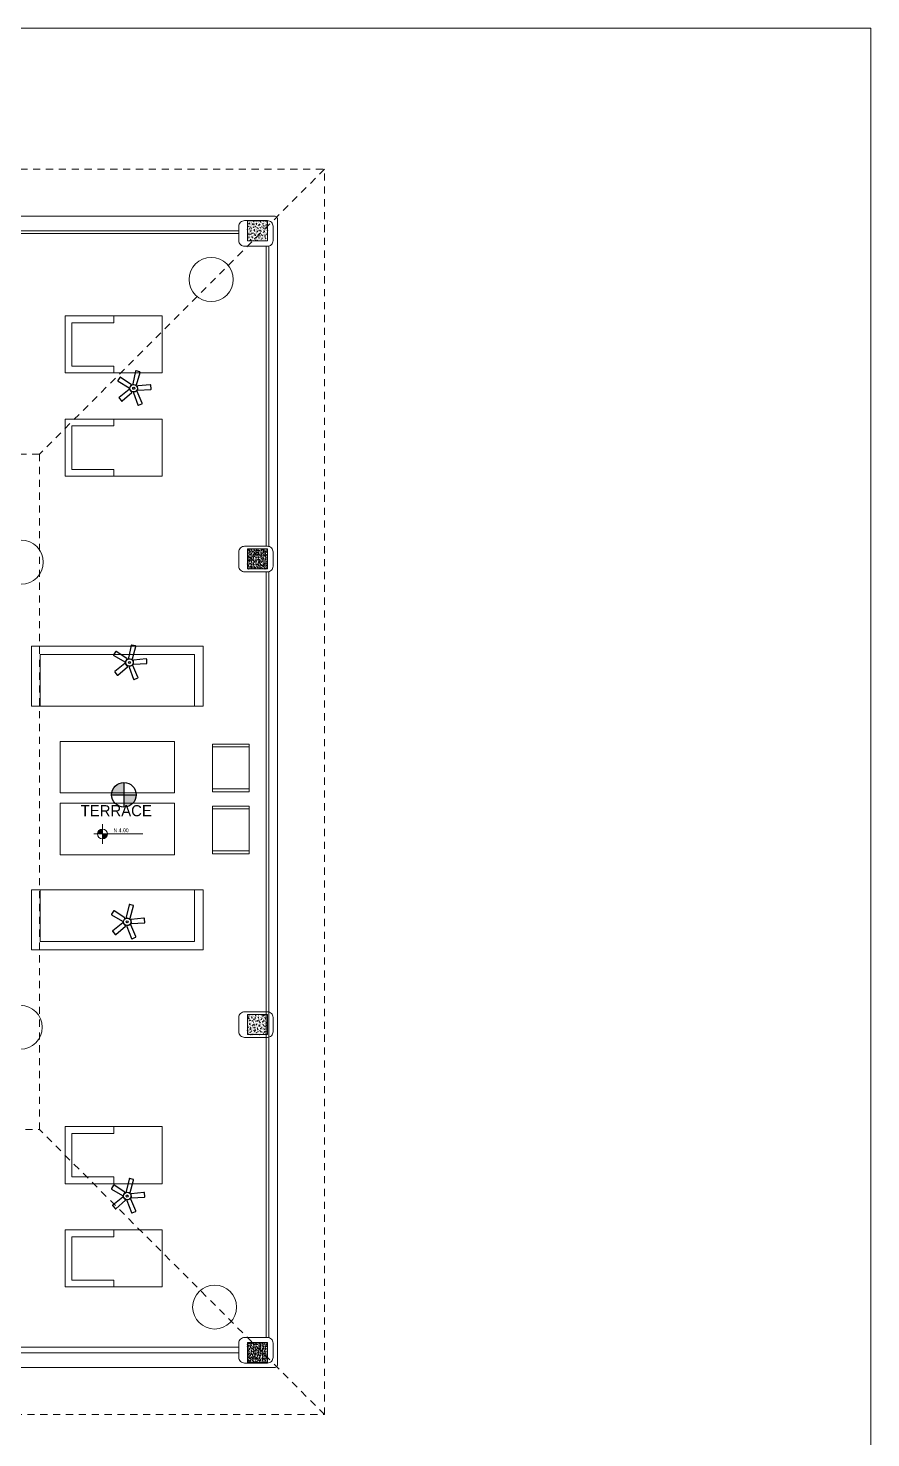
# Model space of a CAD drawing. Header units: metres. Extents: x 14 to 2416, y -346 to 476.
# Drawn here: x 154.74 to 169.49, y -153.24 to -128.56 of the extents above; entities that cross this region are included whole.
import ezdxf

# ---------------------------------------------------------------- set-up
doc = ezdxf.new("R2010")
doc.units = ezdxf.units.M
doc.linetypes.add('0', pattern=[0])
doc.linetypes.add('HIDDEN2', pattern=[0.1875, 0.125, -0.0625])
doc.layers.get('0').update_dxf_attribs({"linetype": '0', "lineweight": 20})
doc.layers.get('Defpoints').update_dxf_attribs({"color": 6})
for name, color, linetype, lineweight in [('01_Mobiliario', 19, 'Continuous', 0), ('A-ANNO-TEXT', 20, 'Continuous', 13), ('A-WALL', 250, 'Continuous', 20), ('baños', 251, 'Continuous', 0), ('Columnas', 7, 'Continuous', 18), ('MOBILIARIOS', 252, 'Continuous', 0), ('muros bajitos', 252, 'Continuous', 5), ('piso', 253, 'Continuous', 0), ('textos', 7, 'Continuous', 0)]:
    doc.layers.add(name, color=color, linetype=linetype, lineweight=lineweight)
doc.layers.add('HATCH', color=8, linetype='Continuous')
doc.layers.add('MAVA Luminarias', color=1, linetype='Continuous')
doc.layers.add('Techos 1', color=7, linetype='HIDDEN2', lineweight=9, true_color=0x42391a)
doc.styles.add('ESC100-2mm', font='arial.ttf', dxfattribs={"height": 0.15})
doc.styles.get("Standard").update_dxf_attribs({"font": 'arial.ttf', "height": 0.1875})
pattern_1 = [(50, (114.33107, 55.238796), (0.058299094, -0.005100507), [0.006096, -0.067056]), (355, (114.33107, 55.238796), (-0.011277895, 0.06113819), [0.0048768, -0.053644987]), (100.451445, (114.33593, 55.23837), (0.0470212, 0.05603768), [0.005180803, -0.056988878]), (46.1842, (114.33107, 55.25505), (0.086745293, -0.013453545), [0.009144, -0.100584]), (96.63556, (114.3383, 55.25393), (0.075969323, 0.07917636), [0.00777121, -0.085483395]), (351.18415, (114.33107, 55.25505), (0.07596932, 0.07917636), [0.00731519, -0.080467114]), (21, (114.3392, 55.25099), (0.048516605, -0.032724863), [0.006096, -0.067056]), (326, (114.3392, 55.25099), (0.01977665, 0.05894015), [0.0048768, -0.0536448]), (71.451445, (114.34324, 55.24826), (0.068293254, 0.026215286), [0.005180803, -0.05698878]), (37.5, (114.331071, 55.238796), (0.000988353, 0.0270576124), [0, -0.05299456, 0, -0.0544576, 0, -0.053848]), (7.5, (114.33107, 55.238796), (0.021382292, 0.032057784), [0, -0.03104896, 0, -0.05177536, 0, -0.0205232]), (327.5, (114.312946, 55.238796), (0.0433889905, -0.001833198), [0, -0.02032, 0, -0.0633984, 0, -0.0841248]), (317.5, (114.304818, 55.238796), (0.047401338, 0.008136477), [0, -0.026416, 0, -0.04210304, 0, -0.0597408])]

# ---------------------------------------------------------------- blocks, each defined once
blk = doc.blocks.new('A$C89702949')
at = {"layer": 'HATCH'}
h = blk.add_hatch(dxfattribs=at)
h.set_pattern_fill('AR-CONC', color=256, scale=0.00032)
h.set_pattern_definition(pattern_1)
h.paths.add_polyline_path([(0, 19.989), (0, 19.689), (0.8, 19.689), (0.8, 19.989)])
h = blk.add_hatch(dxfattribs=at)
h.set_pattern_fill('AR-CONC', color=256, scale=0.00032)
h.set_pattern_definition(pattern_1)
h.paths.add_polyline_path([(6.162, 19.989), (6.162, 19.689), (6.762, 19.689), (6.762, 19.989)])
h = blk.add_hatch(dxfattribs=at)
h.set_pattern_fill('AR-CONC', color=256, scale=0.00032)
h.set_pattern_definition(pattern_1)
h.paths.add_polyline_path([(15.3, 19.989), (15.3, 19.689), (16.1, 19.689), (16.1, 19.989)])
h = blk.add_hatch(dxfattribs=at)
h.set_pattern_fill('AR-CONC', color=256, scale=0.00032)
h.set_pattern_definition(pattern_1)
h.paths.add_polyline_path([(19.75, 19.989), (19.75, 19.739), (20.7, 19.739), (20.95, 19.739), (20.95, 19.989)])
h = blk.add_hatch(dxfattribs=at)
h.set_pattern_fill('AR-CONC', color=256, scale=0.00032)
h.set_pattern_definition(pattern_1)
h.paths.add_polyline_path([(25.5, 19.637), (25.85, 19.637), (25.85, 19.987), (25.5, 19.987)])
h = blk.add_hatch(dxfattribs=at)
h.set_pattern_fill('AR-CONC', color=256, scale=0.00032)
h.set_pattern_definition(pattern_1)
h.paths.add_polyline_path([(20.95, 13.59), (20.65, 13.59), (20.65, 14.594), (20.95, 14.594)])
h = blk.add_hatch(dxfattribs=at)
h.set_pattern_fill('AR-CONC', color=256, scale=0.00032)
h.set_pattern_definition(pattern_1)
h.paths.add_polyline_path([(0, 14.289), (0, 13.989), (0.8, 13.989), (0.8, 14.289)])
h = blk.add_hatch(dxfattribs=at)
h.set_pattern_fill('AR-CONC', color=256, scale=0.00032)
h.set_pattern_definition(pattern_1)
h.paths.add_polyline_path([(4.101, 14.239), (4.101, 13.989), (4.701, 13.989), (4.701, 14.239)])
h = blk.add_hatch(dxfattribs=at)
h.set_pattern_fill('AR-CONC', color=256, scale=0.00032)
h.set_pattern_definition(pattern_1)
h.paths.add_polyline_path([(7.875, 13.989), (8.125, 13.989), (8.125, 14.239), (7.875, 14.239)])
h = blk.add_hatch(dxfattribs=at)
h.set_pattern_fill('AR-CONC', color=256, scale=0.00032)
h.set_pattern_definition(pattern_1)
h.paths.add_polyline_path([(11.075, 13.989), (11.325, 13.989), (11.325, 14.239), (11.075, 14.239)])
h = blk.add_hatch(dxfattribs=at)
h.set_pattern_fill('AR-CONC', color=256, scale=0.00032)
h.set_pattern_definition(pattern_1)
h.paths.add_polyline_path([(14.65, 13.235), (14.4, 13.235), (14.4, 14.239), (15.55, 14.239), (15.55, 13.989), (14.65, 13.989)])
h = blk.add_hatch(dxfattribs=at)
h.set_pattern_fill('AR-CONC', color=256, scale=0.00032)
h.set_pattern_definition(pattern_1)
h.paths.add_polyline_path([(25.5, 13.895), (25.85, 13.895), (25.85, 14.245), (25.5, 14.245)])
h = blk.add_hatch(dxfattribs=at)
h.set_pattern_fill('AR-CONC', color=256, scale=0.00032)
h.set_pattern_definition(pattern_1)
h.paths.add_polyline_path([(11.075, 11.779), (11.325, 11.779), (11.325, 12.029), (11.075, 12.029)])
h = blk.add_hatch(dxfattribs=at)
h.set_pattern_fill('AR-CONC', color=256, scale=0.00032)
h.set_pattern_definition(pattern_1)
h.paths.add_polyline_path([(2.272, 7.97), (2.522, 7.97), (2.522, 8.22), (2.272, 8.22)])
h = blk.add_hatch(dxfattribs=at)
h.set_pattern_fill('AR-CONC', color=256, scale=0.00032)
h.set_pattern_definition(pattern_1)
h.paths.add_polyline_path([(7.875, 7.97), (8.125, 7.97), (8.125, 8.22), (7.875, 8.22)])
h = blk.add_hatch(dxfattribs=at)
h.set_pattern_fill('AR-CONC', color=256, scale=0.00032)
h.set_pattern_definition(pattern_1)
h.paths.add_polyline_path([(11.075, 7.979), (11.325, 7.979), (11.325, 8.229), (11.075, 8.229)])
h = blk.add_hatch(dxfattribs=at)
h.set_pattern_fill('AR-CONC', color=256, scale=0.00032)
h.set_pattern_definition(pattern_1)
h.paths.add_polyline_path([(14.65, 6.655), (14.4, 6.655), (14.4, 5.75), (15.55, 5.75), (15.55, 6), (14.65, 6)])
h = blk.add_hatch(dxfattribs=at)
h.set_pattern_fill('AR-CONC', color=256, scale=0.00032)
h.set_pattern_definition(pattern_1)
h.paths.add_polyline_path([(20.95, 5.425), (20.65, 5.425), (20.65, 6.625), (20.95, 6.625)])
h = blk.add_hatch(dxfattribs=at)
h.set_pattern_fill('AR-CONC', color=256, scale=0.00032)
h.set_pattern_definition(pattern_1)
h.paths.add_polyline_path([(2.3, 5.4), (2.55, 5.4), (2.55, 6), (2.3, 6)])
h = blk.add_hatch(dxfattribs=at)
h.set_pattern_fill('AR-CONC', color=256, scale=0.00032)
h.set_pattern_definition(pattern_1)
h.paths.add_polyline_path([(7.9, 6), (7.9, 5.7), (8.7, 5.7), (8.7, 6)])
h = blk.add_hatch(dxfattribs=at)
h.set_pattern_fill('AR-CONC', color=256, scale=0.00032)
h.set_pattern_definition(pattern_1)
h.paths.add_polyline_path([(25.5, 5.74), (25.85, 5.74), (25.85, 6.09), (25.5, 6.09)])
h = blk.add_hatch(dxfattribs=at)
h.set_pattern_fill('AR-CONC', color=256, scale=0.00032)
h.set_pattern_definition(pattern_1)
h.paths.add_polyline_path([(2.3, 1.6), (2.55, 1.6), (2.55, 2.2), (2.3, 2.2)])
h = blk.add_hatch(dxfattribs=at)
h.set_pattern_fill('AR-CONC', color=256, scale=0.00032)
h.set_pattern_definition(pattern_1)
h.paths.add_polyline_path([(8.397, 0.3), (8.1, 0.3), (7.9, 0.3), (7.9, 0), (8.397, 0), (8.397, 0.196), (8.397, 0.196)])
h = blk.add_hatch(dxfattribs=at)
h.set_pattern_fill('AR-CONC', color=256, scale=0.00032)
h.set_pattern_definition(pattern_1)
h.paths.add_polyline_path([(10.198, 0.25), (10.198, 0), (10.798, 0), (10.798, 0.25)])
h = blk.add_hatch(dxfattribs=at)
h.set_pattern_fill('AR-CONC', color=256, scale=0.00032)
h.set_pattern_definition(pattern_1)
h.paths.add_polyline_path([(15.3, 0.3), (15.3, 0), (16.1, 0), (16.1, 0.3)])
h = blk.add_hatch(dxfattribs=at)
h.set_pattern_fill('AR-CONC', color=256, scale=0.00032)
h.set_pattern_definition(pattern_1)
h.paths.add_polyline_path([(19.95, 0), (19.95, 0.25), (20.7, 0.25), (20.7, 0.25), (20.95, 0.25), (20.95, 0)])
h = blk.add_hatch(dxfattribs=at)
h.set_pattern_fill('AR-CONC', color=256, scale=0.00032)
h.set_pattern_definition(pattern_1)
h.paths.add_polyline_path([(25.5, 0.002), (25.85, 0.002), (25.85, 0.352), (25.5, 0.352)])
at = {"layer": 'Columnas'}
for points in [[(0, 19.989), (0, 19.689), (0.8, 19.689), (0.8, 19.989)], [(6.162, 19.989), (6.162, 19.689), (6.762, 19.689), (6.762, 19.989)], [(15.3, 19.989), (15.3, 19.689), (16.1, 19.689), (16.1, 19.989)], [(19.75, 19.989), (20.95, 19.989), (20.95, 19.739), (20.7, 19.739), (20.7, 19.739), (19.75, 19.739)], [(25.5, 19.637), (25.85, 19.637), (25.85, 19.987), (25.5, 19.987)], [(20.95, 13.59), (20.65, 13.59), (20.65, 14.594), (20.95, 14.594)], [(0, 14.289), (0, 13.989), (0.8, 13.989), (0.8, 14.289)], [(4.101, 14.239), (4.101, 13.989), (4.701, 13.989), (4.701, 14.239)], [(7.875, 13.989), (8.125, 13.989), (8.125, 14.239), (7.875, 14.239)], [(11.075, 13.989), (11.325, 13.989), (11.325, 14.239), (11.075, 14.239)], [(14.4, 14.239), (15.55, 14.239), (15.55, 13.989), (14.4, 13.989)], [(25.5, 13.895), (25.85, 13.895), (25.85, 14.245), (25.5, 14.245)], [(11.075, 11.779), (11.325, 11.779), (11.325, 12.029), (11.075, 12.029)], [(2.272, 7.97), (2.522, 7.97), (2.522, 8.22), (2.272, 8.22)], [(7.875, 7.97), (8.125, 7.97), (8.125, 8.22), (7.875, 8.22)], [(11.075, 7.979), (11.325, 7.979), (11.325, 8.229), (11.075, 8.229)], [(20.95, 5.425), (20.65, 5.425), (20.65, 6.625), (20.95, 6.625)], [(2.3, 5.4), (2.55, 5.4), (2.55, 6), (2.3, 6)], [(7.9, 6), (7.9, 5.7), (8.7, 5.7), (8.7, 6)], [(25.5, 5.74), (25.85, 5.74), (25.85, 6.09), (25.5, 6.09)], [(2.3, 1.6), (2.55, 1.6), (2.55, 2.2), (2.3, 2.2)], [(10.198, 0.25), (10.198, 0), (10.798, 0), (10.798, 0.25)], [(15.3, 0.3), (15.3, 0), (16.1, 0), (16.1, 0.3)], [(25.5, 0.002), (25.85, 0.002), (25.85, 0.352), (25.5, 0.352)]]:
    blk.add_lwpolyline(points, close=True, dxfattribs=at)
for points in [[(14.65, 13.235), (14.4, 13.235), (14.4, 14.239), (15.55, 14.239), (15.55, 13.989), (14.65, 13.989), (14.65, 13.235)], [(14.65, 6.655), (14.4, 6.655), (14.4, 5.75), (15.55, 5.75), (15.55, 6), (14.65, 6), (14.65, 6.655)], [(8.398, 0), (7.9, 0), (7.9, 0.3), (8.1, 0.3), (8.1, 0.3), (8.397, 0.3), (8.398, 0)], [(19.95, 0), (20.95, 0), (20.95, 0.25), (20.7, 0.25), (20.7, 0.25), (19.95, 0.25), (19.95, 0)]]:
    blk.add_lwpolyline(points, dxfattribs=at)
blk = doc.blocks.new('PL BASE 2N NASAS 09')
at = {"layer": 'textos', "transparency": 33554534}
h = blk.add_hatch(color=256, dxfattribs=at)
h.dxf.hatch_style = 1
h.paths.add_polyline_path([(181.612, -15.862, 0.414214), (181.525, -15.949), (181.612, -15.949)])
h.paths.add_polyline_path([(181.698, -15.949), (181.612, -15.949), (181.612, -16.035, 0.414214)])
at = {"layer": 'A-WALL'}
for points in [[(184.498, -5.212), (184.098, -5.212, 0.414214), (183.998, -5.312), (183.998, -5.562, 0.414214), (184.098, -5.662), (184.498, -5.662, 0.414214), (184.598, -5.562), (184.598, -5.312, 0.414214)], [(184.498, -10.912), (184.098, -10.912, 0.414214), (183.998, -11.012), (183.998, -11.262, 0.414214), (184.098, -11.362), (184.498, -11.362, 0.414214), (184.598, -11.262), (184.598, -11.012, 0.414214)], [(184.498, -19.511), (184.098, -19.511, -0.414214), (183.998, -19.411), (183.998, -19.161, -0.414214), (184.098, -19.061), (184.498, -19.061, -0.414214), (184.598, -19.161), (184.598, -19.411, -0.414214)], [(184.498, -25.212), (184.098, -25.212, -0.414214), (183.998, -25.112), (183.998, -24.862, -0.414214), (184.098, -24.762), (184.498, -24.762, -0.414214), (184.598, -24.862), (184.598, -25.112, -0.414214)]]:
    blk.add_lwpolyline(points, format="xyb", close=True, dxfattribs=at)
at = {"layer": 'muros bajitos'}
for p, q in [((183.998, -5.389), (179.598, -5.389)), ((183.998, -5.437), (179.598, -5.437)), ((184.474, -5.662), (184.474, -10.912)), ((184.524, -5.658), (184.524, -10.915)), ((184.474, -11.362), (184.474, -24.762)), ((184.524, -11.358), (184.524, -24.765)), ((183.998, -24.935), (179.598, -24.935)), ((183.998, -25.035), (179.598, -25.035))]:
    blk.add_line(p, q, dxfattribs=at)
at = {"layer": 'piso'}
for p, q in [((179.568, -5.135), (184.633, -5.135)), ((184.673, -5.175), (184.673, -25.249)), ((179.568, -25.289), (184.633, -25.289))]:
    blk.add_line(p, q, dxfattribs=at)
for centre, start, end in [((184.633, -5.175), 0, 90), ((184.633, -25.249), 270, 0)]:
    blk.add_arc(centre, 0.04, start, end, dxfattribs=at)
at = {"layer": 'Techos 1'}
for p, q in [((157.448, -4.312), (185.498, -4.312)), ((185.498, -4.312), (180.508, -9.301)), ((185.498, -26.112), (185.498, -4.312)), ((185.498, -26.112), (180.508, -21.123)), ((160.048, -26.112), (185.498, -26.112))]:
    blk.add_line(p, q, dxfattribs=at)
blk.add_lwpolyline([(180.508, -9.301), (177.114, -9.301), (177.114, -21.123), (180.508, -21.123)], close=True, dxfattribs=at)
at = {"layer": 'textos'}
for p, q in [((181.612, -15.775), (181.612, -16.123)), ((181.458, -15.949), (182.319, -15.949))]:
    blk.add_line(p, q, dxfattribs=at)
blk.add_circle((181.612, -15.949), 0.0865, dxfattribs=at)
at = {"color": 1}
blk.add_blockref('A$C89702949', (158.648, -25.201), dxfattribs=at)
at = {"layer": 'baños', "linetype": 'Continuous', "flags": 8}
for tag, p in [('MODELNUMBER', (167.133, -5.631, 0)), ('TRADENAME', (167.133, -5.631, 0)), ('PRODUCT', (167.133, -5.631, 0)), ('MATERIAL', (167.133, -5.631, 0)), ('MODELNUMBER', (168.308, -5.631, 0)), ('TRADENAME', (168.308, -5.631, 0)), ('PRODUCT', (168.308, -5.631, 0)), ('MATERIAL', (168.308, -5.631, 0))]:
    blk.add_attdef(tag, p, '', height=0.0000254, rotation=180.0001, dxfattribs=at)
at = {"layer": 'baños', "linetype": 'Continuous'}
for tag, p, rotation in [('MODELNUMBER', (169.243, -19.706), 180.0001), ('TRADENAME', (169.243, -19.706), 180.0001), ('PRODUCT', (169.243, -19.706), 180.0001), ('MATERIAL', (169.243, -19.706), 180.0001), ('MODELNUMBER', (169.952, -19.706), 179.9999), ('TRADENAME', (169.952, -19.706), 179.9999), ('PRODUCT', (169.952, -19.706), 179.9999), ('MATERIAL', (169.952, -19.706), 179.9999)]:
    blk.add_attdef(tag, p, '', height=0.0000254, rotation=rotation, dxfattribs=at)
at = {"layer": 'textos', "insert": (180.154, -15.642), "char_height": 0.195, "width": 3.40488, "attachment_point": 7}
blk.add_mtext('\\pi1.07565;{\\fChampagne & Limousines|b0|i0|c0|p34;TERRACE }', dxfattribs=at)
at = {"layer": 'textos', "insert": (181.805, -15.853), "char_height": 0.065, "attachment_point": 1, "style": 'ESC100-2mm'}
blk.add_mtext_dynamic_manual_height_columns('{\\Ftxt|c0;N 4.00}', width=2.21694, gutter_width=0.5, heights=[0], dxfattribs=at)
blk = doc.blocks.new('PL MUEBLES 2N NASAS 09')
at = {"layer": '01_Mobiliario'}
for p, q in [((230.786, 47.305), (232.786, 47.305)), ((230.786, 47.305), (230.786, 46.405)), ((230.786, 46.405), (232.786, 46.405))]:
    blk.add_line(p, q, dxfattribs=at)
at = {"layer": 'MOBILIARIOS'}
for p, q in [((230.872, 54.838), (230.872, 55.838)), ((230.872, 55.838), (232.572, 55.838)), ((231.722, 55.838), (231.722, 55.718)), ((232.572, 55.838), (232.572, 54.838)), ((230.992, 54.958), (230.992, 55.718)), ((231.722, 55.718), (230.992, 55.718)), ((232.572, 54.838), (230.872, 54.838)), ((231.722, 54.958), (230.992, 54.958)), ((231.722, 54.838), (231.722, 54.958)), ((230.872, 53.03), (230.872, 54.03)), ((230.872, 54.03), (232.572, 54.03)), ((230.992, 53.15), (230.992, 53.91)), ((231.722, 53.91), (230.992, 53.91)), ((231.722, 54.03), (231.722, 53.91)), ((232.572, 54.03), (232.572, 53.03)), ((231.722, 53.15), (230.992, 53.15)), ((231.722, 53.03), (231.722, 53.15)), ((232.572, 53.03), (230.872, 53.03)), ((230.286, 49.008), (230.286, 50.058)), ((230.286, 50.058), (233.286, 50.058)), ((230.436, 49.008), (230.436, 49.908)), ((230.436, 49.908), (233.136, 49.908)), ((233.136, 49.908), (233.136, 49.008)), ((233.286, 50.058), (233.286, 49.008)), ((233.286, 49.008), (230.286, 49.008)), ((230.786, 48.389), (232.786, 48.389)), ((230.786, 48.389), (230.786, 47.489)), ((232.786, 47.489), (232.786, 48.389)), ((234.092, 48.291), (233.451, 48.291)), ((233.452, 48.341), (233.452, 47.511)), ((234.092, 48.341), (233.452, 48.341)), ((233.452, 48.341), (233.452, 47.511)), ((234.092, 47.506), (234.092, 48.336)), ((234.092, 47.506), (234.092, 48.336)), ((230.786, 47.489), (232.786, 47.489)), ((233.452, 47.556), (234.092, 47.556)), ((233.452, 47.506), (234.092, 47.506)), ((232.786, 46.405), (232.786, 47.305)), ((234.092, 47.207), (233.451, 47.207)), ((234.092, 47.257), (233.452, 47.257)), ((233.452, 47.257), (233.452, 46.427)), ((234.092, 46.421), (234.092, 47.251)), ((233.452, 46.472), (234.092, 46.471)), ((233.452, 46.421), (234.092, 46.421)), ((233.286, 45.787), (230.286, 45.787)), ((230.286, 45.787), (230.286, 44.737)), ((230.436, 45.787), (230.436, 44.887)), ((233.136, 44.887), (233.136, 45.787)), ((233.286, 44.737), (233.286, 45.787)), ((230.286, 44.737), (233.286, 44.737)), ((230.436, 44.887), (233.136, 44.887)), ((230.872, 40.645), (230.872, 41.645)), ((230.872, 41.645), (232.572, 41.645)), ((230.992, 40.765), (230.992, 41.525)), ((231.722, 41.525), (230.992, 41.525)), ((231.722, 41.645), (231.722, 41.525)), ((232.572, 41.645), (232.572, 40.645)), ((231.722, 40.765), (230.992, 40.765)), ((231.722, 40.645), (231.722, 40.765)), ((232.572, 40.645), (230.872, 40.645)), ((230.872, 38.838), (230.872, 39.838)), ((230.872, 39.838), (232.572, 39.838)), ((231.722, 39.838), (231.722, 39.718)), ((232.572, 39.838), (232.572, 38.838)), ((230.992, 38.958), (230.992, 39.718)), ((231.722, 39.718), (230.992, 39.718)), ((232.572, 38.838), (230.872, 38.838)), ((231.722, 38.958), (230.992, 38.958)), ((231.722, 38.838), (231.722, 38.958))]:
    blk.add_line(p, q, dxfattribs=at)
for points in [[(233.452, 48.341), (234.092, 48.341), (234.092, 47.506), (233.452, 47.506)], [(233.452, 47.257), (234.092, 47.257), (234.092, 46.421), (233.452, 46.421)]]:
    blk.add_lwpolyline(points, close=True, dxfattribs=at)
at = {"layer": 'piso'}
for centre in [(233.428, 56.474), (230.103, 51.526), (230.088, 43.384), (233.489, 38.486)]:
    blk.add_circle(centre, 0.385, dxfattribs=at)
blk.add_blockref('PL BASE 2N NASAS 09', (49.914, 62.717))
blk = doc.blocks.new('A$C595364de')
blk.add_blockref('PL MUEBLES 2N NASAS 09', (-199.562, -36.605))
blk = doc.blocks.new('abanico mava')
at = {"layer": 'MAVA Luminarias', "linetype": 'ByBlock', "lineweight": -2, "extrusion": (4.64878e-10, 3.72215e-09, 1), "elevation": 0}
for points in [[(513803.102, 2035248.678), (513803.215, 2035249.086, 0.421374), (513803.203, 2035249.107), (513803.084, 2035249.136, 0.421374), (513803.064, 2035249.124), (513802.972, 2035248.71, 0.407089), (513802.984, 2035248.69), (513803.082, 2035248.666, 0.407089)], [(513802.921, 2035248.69), (513802.567, 2035248.923, 0.421374), (513802.544, 2035248.918), (513802.479, 2035248.814, 0.421374), (513802.485, 2035248.791), (513802.85, 2035248.576, 0.407089), (513802.873, 2035248.581), (513802.926, 2035248.667, 0.407089)], [(513802.993, 2035248.405), (513803.142, 2035248.008, 0.421374), (513803.164, 2035247.998), (513803.278, 2035248.044, 0.421374), (513803.287, 2035248.066), (513803.118, 2035248.455, 0.407089), (513803.096, 2035248.464), (513803.003, 2035248.426, 0.407089)]]:
    blk.add_lwpolyline(points, format="xyb", close=True, dxfattribs=at)
at = {"layer": 'MAVA Luminarias', "linetype": 'ByBlock', "lineweight": -2, "extrusion": (4.64878e-10, 3.72215e-09, 1)}
for points in [[(513803.147, 2035248.501), (513803.57, 2035248.521, 0.421374), (513803.586, 2035248.539), (513803.578, 2035248.661, 0.421374), (513803.559, 2035248.676), (513803.137, 2035248.636, 0.407089), (513803.122, 2035248.618), (513803.129, 2035248.517, 0.407089)], [(513802.854, 2035248.521), (513802.522, 2035248.257, 0.421374), (513802.52, 2035248.233), (513802.599, 2035248.139, 0.421374), (513802.623, 2035248.137), (513802.94, 2035248.418, 0.407089), (513802.942, 2035248.442), (513802.877, 2035248.519, 0.407089)]]:
    blk.add_lwpolyline(points, format="xyb", close=True, dxfattribs=at)
at = {"layer": 'MAVA Luminarias', "linetype": 'ByBlock', "lineweight": -2}
for radius in [0.123, 0.0335]:
    blk.add_circle((513803.004, 2035248.559), radius, dxfattribs=at)
blk = doc.blocks.new('lum decorativa')
at = {"layer": 'MAVA Luminarias', "ltscale": 0.3, "transparency": 33554687}
h = blk.add_hatch(color=82, dxfattribs=at)
h.paths.add_polyline_path([(513802.9376, 2035251.3382, 0.414214), (513802.8639, 2035251.2646), (513802.9376, 2035251.2646)])
h.paths.add_polyline_path([(513802.9376, 2035251.1909, 0.414214), (513803.0112, 2035251.2646), (513802.9376, 2035251.2646)])
at = {"layer": 'MAVA Luminarias', "color": 82, "ltscale": 0.3, "transparency": 33554687}
for p, q in [((513802.9376, 2035251.3382), (513802.9376, 2035251.1909)), ((513802.8639, 2035251.2646), (513803.0112, 2035251.2646))]:
    blk.add_line(p, q, dxfattribs=at)
blk.add_circle((513802.9376, 2035251.2646), 0.0737, dxfattribs=at)

msp = doc.modelspace()

# ---------------------------------------------------------------- linework, layer by layer
at = {"layer": 'Defpoints', "lineweight": 13}
msp.add_lwpolyline([(113.19, -128.559), (169.488, -128.559), (169.488, -169.348), (113.19, -169.348)], close=True, dxfattribs=at)
msp.add_lwpolyline([(113.19, -128.559), (169.488, -128.559), (169.488, -169.348), (113.19, -169.348)], close=True, dxfattribs=at)

# ---------------------------------------------------------------- block references
at = {"layer": 'A-ANNO-TEXT'}
msp.add_blockref('A$C595364de', (124.077, -152.828), dxfattribs=at)
msp.add_blockref('A$C595364de', (124.077, -152.828), dxfattribs=at)
at = {"layer": 'MAVA Luminarias', "xscale": 0.5267524126646371, "yscale": 0.5267524126646371, "zscale": 0.5267524126646371}
for p in [(-270490.385, -1072206.952), (-270490.385, -1072206.952), (-270490.459, -1072211.752), (-270490.459, -1072211.752), (-270490.497, -1072216.292), (-270490.497, -1072216.292), (-270490.497, -1072221.092), (-270490.497, -1072221.092)]:
    msp.add_blockref('abanico mava', p, dxfattribs=at)
at = {"layer": 'MAVA Luminarias', "color": 82, "xscale": 2.91286913078865, "yscale": 2.91286913078865, "zscale": 2.91286913078865}
msp.add_blockref('lum decorativa', (-1496484.3, -5928562.562), dxfattribs=at)
msp.add_blockref('lum decorativa', (-1496484.3, -5928562.562), dxfattribs=at)

doc.saveas('drawing.dxf')
